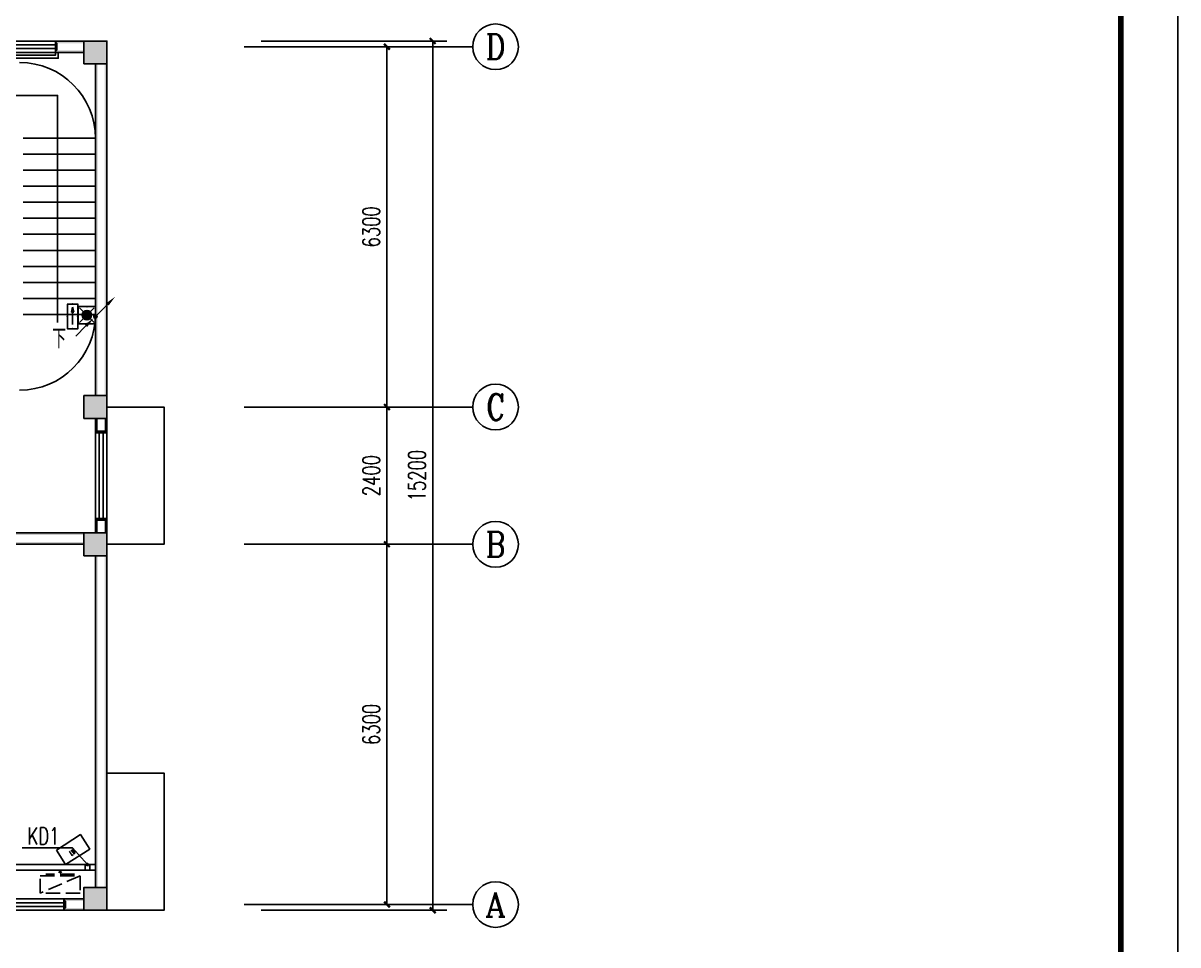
# Model space of a CAD drawing. Extents: x 6250600 to 6678662, y -692028 to -290561.
# Drawn here: x 6441692 to 6461892, y -451533 to -435415 of the extents above; entities that cross this region are included whole.
import ezdxf
from ezdxf.enums import TextEntityAlignment as Align

# ---------------------------------------------------------------- set-up
doc = ezdxf.new("R2010")
doc.units = 0
doc.header["$LTSCALE"] = 1000
doc.header["$MEASUREMENT"] = 0
doc.linetypes.add('DASH', pattern=[0.35, 0.25, -0.1])
doc.layers.get('0').update_dxf_attribs({"linetype": 'CONTINUOUS'})
doc.layers.get('Defpoints').update_dxf_attribs({"linetype": 'CONTINUOUS'})
for name, color, linetype in [('AXIS_TEXT', 7, 'CONTINUOUS'), ('EQUIP-照明', 3, 'CONTINUOUS'), ('LWIRE', 4, 'CONTINUOUS'), ('PUB_HATCH', 8, 'CONTINUOUS'), ('PUB_TITLE', 4, 'CONTINUOUS'), ('建筑底图', 251, 'CONTINUOUS')]:
    doc.layers.add(name, color=color, linetype=linetype)
doc.styles.add('_TCH_AXIS', font='COMPLEX', dxfattribs={"bigfont": 'GBCBIG'})
doc.styles.add('_TCH_DIM', font='SIMPLEX', dxfattribs={"bigfont": 'GBCBIG'})
doc.styles.add('_TCH_DIM_T3', font='SIMPLEX', dxfattribs={"width": 0.705882, "bigfont": 'GBCBIG'})
doc.styles.add('_TCH_LABEL', font='COMPLEX', dxfattribs={"bigfont": 'GBCBIG'})
doc.styles.add('_TEL_DIM', font='sceie.shx', dxfattribs={"width": 0.8, "height": 3.5, "bigfont": 'sceic.shx'})
doc.styles.add('COMPLEX', font='COMPLEX')
doc.styles.add('DIM_FONT', font='SIMPLEX', dxfattribs={"width": 0.7, "bigfont": 'GBCBIG'})
doc.styles.get("Standard").update_dxf_attribs({"font": 'GBENOR', "bigfont": 'GBCBIG'})
doc.dimstyles.new('_TCH_ARCH&&100', dxfattribs={"dimtxt": 297.5, "dimasz": 100, "dimexe": 250, "dimexo": 300, "dimgap": 126.25, "dimtad": 1, "dimdec": 0, "dimzin": 0, "dimdsep": 46, "dimtxsty": '_TCH_DIM_T3', "dimblk": 'ARCHTICK', "dimcen": 0.09, "dimclrt": 7, "dimazin": 2, "dimtfac": 1, "dimtdec": 0, "dimtix": 1, "dimtmove": 2, "dimatfit": 3, "dimfxl": 0, "dimtolj": 1, "dimtzin": 0, "dimarcsym": 0})

# ---------------------------------------------------------------- blocks, each defined once
blk = doc.blocks.new('$equip$00002604')
blk.add_hatch(color=256).paths.add_polyline_path([(0.275, 0.5, 1), (-0.274, 0.5, 1)])
for p, q in [((-0.429, 0.929), (-0.194, 0.694)), ((0.194, 0.694), (0.429, 0.929)), ((-0.429, 0.071), (-0.194, 0.306)), ((0.194, 0.306), (0.429, 0.071))]:
    blk.add_line(p, q)
at = {"const_width": 0.0667}
blk.add_lwpolyline([(-0.5, 1), (-0.5, 0), (0.5, 0), (0.5, 1), (-0.5, 1), (-0.5, 0)], dxfattribs=at)
blk.add_lwpolyline([(-0.5, 1), (-0.5, 0), (0.5, 0), (0.5, 1)], close=True)
blk.add_circle((0, 0.5), 0.275)
for p in [(0, 1), (-0.5, 0.5), (0, 0), (0.5, 0.5)]:
    blk.add_point(p)
at = {"color": 7, "style": '_TEL_DIM', "flags": 1}
blk.add_attdef('A', text='', height=0.000025, dxfattribs=at).set_placement((0, 0), align=Align.MIDDLE_CENTER)
blk = doc.blocks.new('$equip$00002541')
blk.add_hatch(color=256).paths.add_polyline_path([(-0.24, 0.372), (-0.528, 0.3), (-0.24, 0.228)])
for p, q in [((-0.72, 0.6), (-0.72, 0)), ((0.72, 0.6), (-0.72, 0.6)), ((-0.72, 0), (0.72, 0)), ((-0.24, 0.372), (-0.528, 0.3)), ((-0.528, 0.3), (-0.24, 0.228)), ((-0.24, 0.372), (-0.24, 0.228)), ((0.72, 0), (0.72, 0.6))]:
    blk.add_line(p, q)
at = {"color": 7}
blk.add_line((-0.48, 0.3), (0.48, 0.3), dxfattribs=at)
at = {"const_width": 0.0667}
blk.add_lwpolyline([(-0.72, 0.6), (-0.72, 0), (0.72, 0), (0.72, 0.6), (-0.72, 0.6), (-0.72, 0)], dxfattribs=at)
for p in [(-0.72, 0.3), (0, 0.6), (0, 0), (0.72, 0.3)]:
    blk.add_point(p)
at = {"color": 7, "style": '_TEL_DIM', "flags": 1}
blk.add_attdef('A', text='', height=0.00002, dxfattribs=at).set_placement((0, 0), align=Align.MIDDLE_CENTER)
blk = doc.blocks.new('$TelecSys$00000081')
for p, q in [((0.104, 0.104), (0.104, 0.104)), ((-1.15, -1.15), (-0.55, -0.55)), ((-0.104, -0.104), (-0.104, -0.104))]:
    blk.add_line(p, q)
at = {"const_width": 0.142}
blk.add_lwpolyline([(0.071, 0, 1), (-0.071, 0, 1)], format="xyb", close=True, dxfattribs=at)
blk.add_solid([(-0.62, -0.48), (-0.48, -0.62), (-0.1, -0.1)])
at = {"width": 0.8, "flags": 9}
blk.add_attdef('A', (0, 0), '', height=0.00002, rotation=180, dxfattribs=at)
blk = doc.blocks.new('$TelecSys$00000079')
for p, q in [((0.7, 0.7), (0, 0)), ((0.104, 0.104), (0.104, 0.104)), ((-0.104, -0.104), (-0.104, -0.104))]:
    blk.add_line(p, q)
at = {"const_width": 0.142}
blk.add_lwpolyline([(-0.071, 0, 1), (0.071, 0, 1)], format="xyb", close=True, dxfattribs=at)
blk.add_solid([(0.63, 0.77), (0.77, 0.63), (1.15, 1.15)])
at = {"width": 0.8, "flags": 9}
blk.add_attdef('A', (0, 0), '', height=0.00002, dxfattribs=at)
blk = doc.blocks.new('_AXISO')
blk.add_circle((0, 0), 0.5)
at = {"layer": 'AXIS_TEXT', "style": 'COMPLEX', "width": 1.041667}
blk.add_attdef('A', text='', height=0.56, dxfattribs=at).set_placement((-0.25, -0.28), (0.25, -0.28), align=Align.FIT)
blk = doc.blocks.new('A$C2E081725')
at = {"linetype": 'DASH'}
for p, q in [((700, 94), (0, 394)), ((600, 64), (100, 64)), ((138, 94), (138, 64)), ((350, 8), (327, 39)), ((350, 49), (350, 0)), ((350, 8), (373, 39)), ((563, 94), (563, 64))]:
    blk.add_line(p, q, dxfattribs=at)
blk.add_lwpolyline([(0, 394), (0, 94), (700, 94), (700, 394)], close=True, dxfattribs=at)
blk = doc.blocks.new('_ArchTick')
at = {"color": 0, "linetype": 'ByBlock', "const_width": 0.4}
blk.add_lwpolyline([(-0.5, -0.5), (0.5, 0.5)], dxfattribs=at)
blk = doc.blocks.new('*D395')
at = {"layer": 'Defpoints', "color": 0, "transparency": 16777216}
for p in [(6445557, -435728), (6448857, -435728), (6445557, -450928)]:
    blk.add_point(p, dxfattribs=at)
at = {"layer": '建筑底图', "color": 0, "lineweight": -2, "transparency": 16777216}
for p, q in [((6445857, -435728), (6449107, -435728)), ((6448857, -450928), (6448857, -435728)), ((6445857, -450928), (6449107, -450928))]:
    blk.add_line(p, q, dxfattribs=at)
at = {"layer": '建筑底图', "color": 0, "lineweight": -2, "transparency": 16777216, "xscale": 100, "yscale": 100, "zscale": 100}
for p, rotation in [((6448857, -435728), 90), ((6448857, -450928), 270)]:
    blk.add_blockref('_ArchTick', p, dxfattribs=dict(at, rotation=rotation))
at = {"layer": '建筑底图', "color": 7, "transparency": 16777216, "insert": (6448582, -443328), "char_height": 297.5, "attachment_point": 5, "rotation": 90, "style": '_TCH_DIM_T3'}
blk.add_mtext('\\A1;15200', dxfattribs=at)
blk = doc.blocks.new('*D396')
at = {"layer": 'Defpoints', "color": 0, "transparency": 16777216}
for p in [(6445557, -444528), (6448057, -444528), (6445557, -450828)]:
    blk.add_point(p, dxfattribs=at)
at = {"layer": '建筑底图', "color": 0, "lineweight": -2, "transparency": 16777216}
for p, q in [((6445857, -444528), (6448307, -444528)), ((6448057, -450828), (6448057, -444528)), ((6445857, -450828), (6448307, -450828))]:
    blk.add_line(p, q, dxfattribs=at)
at = {"layer": '建筑底图', "color": 0, "lineweight": -2, "transparency": 16777216, "xscale": 100, "yscale": 100, "zscale": 100}
for p, rotation in [((6448057, -444528), 90), ((6448057, -450828), 270)]:
    blk.add_blockref('_ArchTick', p, dxfattribs=dict(at, rotation=rotation))
at = {"layer": '建筑底图', "color": 7, "transparency": 16777216, "insert": (6447782, -447678), "char_height": 297.5, "attachment_point": 5, "rotation": 90, "style": '_TCH_DIM_T3'}
blk.add_mtext('\\A1;6300', dxfattribs=at)
blk = doc.blocks.new('*D397')
at = {"layer": 'Defpoints', "color": 0, "transparency": 16777216}
for p in [(6445557, -442128), (6448057, -442128), (6445557, -444528)]:
    blk.add_point(p, dxfattribs=at)
at = {"layer": '建筑底图', "color": 0, "lineweight": -2, "transparency": 16777216}
for p, q in [((6445857, -442128), (6448307, -442128)), ((6448057, -444528), (6448057, -442128)), ((6445857, -444528), (6448307, -444528))]:
    blk.add_line(p, q, dxfattribs=at)
at = {"layer": '建筑底图', "color": 0, "lineweight": -2, "transparency": 16777216, "xscale": 100, "yscale": 100, "zscale": 100}
for p, rotation in [((6448057, -442128), 90), ((6448057, -444528), 270)]:
    blk.add_blockref('_ArchTick', p, dxfattribs=dict(at, rotation=rotation))
at = {"layer": '建筑底图', "color": 7, "transparency": 16777216, "insert": (6447782, -443328), "char_height": 297.5, "attachment_point": 5, "rotation": 90, "style": '_TCH_DIM_T3'}
blk.add_mtext('\\A1;2400', dxfattribs=at)
blk = doc.blocks.new('*D398')
at = {"layer": 'Defpoints', "color": 0, "transparency": 16777216}
for p in [(6445557, -435828), (6448057, -435828), (6445557, -442128)]:
    blk.add_point(p, dxfattribs=at)
at = {"layer": '建筑底图', "color": 0, "lineweight": -2, "transparency": 16777216}
for p, q in [((6445857, -435828), (6448307, -435828)), ((6448057, -442128), (6448057, -435828)), ((6445857, -442128), (6448307, -442128))]:
    blk.add_line(p, q, dxfattribs=at)
at = {"layer": '建筑底图', "color": 0, "lineweight": -2, "transparency": 16777216, "xscale": 100, "yscale": 100, "zscale": 100}
for p, rotation in [((6448057, -435828), 90), ((6448057, -442128), 270)]:
    blk.add_blockref('_ArchTick', p, dxfattribs=dict(at, rotation=rotation))
at = {"layer": '建筑底图', "color": 7, "transparency": 16777216, "insert": (6447782, -438978), "char_height": 297.5, "attachment_point": 5, "rotation": 90, "style": '_TCH_DIM_T3'}
blk.add_mtext('\\A1;6300', dxfattribs=at)
blk = doc.blocks.new('$TCHSYS$WIN2D')
for p, q in [((-0.5, 0.5), (0.5, 0.5)), ((-0.5, 0.5), (-0.5, -0.5)), ((0.5, 0.5), (0.5, -0.5)), ((0.5, 0.167), (-0.5, 0.167)), ((0.5, -0.167), (-0.5, -0.167)), ((-0.5, -0.5), (0.5, -0.5))]:
    blk.add_line(p, q)
blk = doc.blocks.new('$WINLIB2D$00000001')
at = {"color": 0}
for points in [[(-0.5, 0.5), (-0.5, -0.5)], [(-0.5, 0.5), (0.5, 0.5)], [(0.5, -0.5), (0.5, 0.5)], [(0.5, 0.1667), (-0.5, 0.1667)], [(0.5, -0.1667), (-0.5, -0.1667)], [(-0.5, -0.5), (0.5, -0.5)]]:
    blk.add_lwpolyline(points, dxfattribs=at)
blk = doc.blocks.new('_FZH')
blk.add_lwpolyline([(-0.5, -0.5), (0.5, -0.5), (0.5, 0.5), (-0.5, 0.5)], close=True)
at = {"layer": 'PUB_HATCH'}
blk.add_solid([(-0.5, -0.5), (0.5, -0.5), (-0.5, 0.5), (0.5, 0.5)], dxfattribs=at)

msp = doc.modelspace()

# ---------------------------------------------------------------- hatches: boundary and pattern name
at = {"layer": '建筑底图'}
for points in [[(6442757.2, -435768.5), (6442757.2, -435728.5), (6442257.2, -435728.5), (6442297.2, -435768.5)], [(6442257.2, -435728.5), (6442257.2, -435928.5), (6442297.2, -435888.5), (6442297.2, -435768.5)], [(6442757.2, -435928.5), (6442757.2, -435888.5), (6442297.2, -435888.5), (6442257.2, -435928.5)], [(6443157.2, -435728.5), (6442757.2, -435728.5), (6442797.2, -435768.5), (6443117.2, -435768.5)], [(6442757.2, -435728.5), (6442757.2, -436128.5), (6442797.2, -436088.5), (6442797.2, -435768.5)], [(6443157.2, -436128.5), (6443157.2, -435728.5), (6443117.2, -435768.5), (6443117.2, -436088.5)], [(6442757.2, -436128.5), (6443157.2, -436128.5), (6443117.2, -436088.5), (6442797.2, -436088.5)], [(6442957.2, -441928.5), (6442997.2, -441928.5), (6442997.2, -436128.5), (6442957.2, -436128.5)], [(6443117.2, -441928.5), (6443157.2, -441928.5), (6443157.2, -436128.5), (6443117.2, -436128.5)], [(6443157.2, -441928.5), (6442757.2, -441928.5), (6442797.2, -441968.5), (6443117.2, -441968.5)], [(6442757.2, -441928.5), (6442757.2, -442328.5), (6442797.2, -442288.5), (6442797.2, -441968.5)], [(6443157.2, -442328.5), (6443157.2, -441928.5), (6443117.2, -441968.5), (6443117.2, -442288.5)], [(6442757.2, -442328.5), (6443157.2, -442328.5), (6443117.2, -442288.5), (6442797.2, -442288.5)], [(6442997.2, -442328.5), (6442957.2, -442328.5), (6442957.2, -442578.5), (6442997.2, -442538.5)], [(6443157.2, -442328.5), (6443117.2, -442328.5), (6443117.2, -442538.5), (6443157.2, -442578.5)], [(6442957.2, -442578.5), (6443157.2, -442578.5), (6443117.2, -442538.5), (6442997.2, -442538.5)], [(6443157.2, -444078.5), (6442957.2, -444078.5), (6442997.2, -444118.5), (6443117.2, -444118.5)], [(6442957.2, -444328.5), (6442997.2, -444328.5), (6442997.2, -444118.5), (6442957.2, -444078.5)], [(6443117.2, -444328.5), (6443157.2, -444328.5), (6443157.2, -444078.5), (6443117.2, -444118.5)], [(6442757.2, -444368.5), (6442757.2, -444328.5), (6440157.2, -444328.5), (6440117.2, -444368.5)], [(6443157.2, -444328.5), (6442757.2, -444328.5), (6442797.2, -444368.5), (6443117.2, -444368.5)], [(6442757.2, -444328.5), (6442757.2, -444728.5), (6442797.2, -444688.5), (6442797.2, -444368.5)], [(6443157.2, -444728.5), (6443157.2, -444328.5), (6443117.2, -444368.5), (6443117.2, -444688.5)], [(6442757.2, -444528.5), (6442757.2, -444488.5), (6440057.2, -444488.5), (6440057.2, -444528.5)], [(6442757.2, -444728.5), (6443157.2, -444728.5), (6443117.2, -444688.5), (6442797.2, -444688.5)], [(6442957.2, -450528.5), (6442997.2, -450528.5), (6442997.2, -444728.5), (6442957.2, -444728.5)], [(6443117.2, -450528.5), (6443157.2, -450528.5), (6443157.2, -444728.5), (6443117.2, -444728.5)], [(6443157.2, -450528.5), (6442757.2, -450528.5), (6442797.2, -450568.5), (6443117.2, -450568.5)], [(6442757.2, -450528.5), (6442757.2, -450928.5), (6442797.2, -450888.5), (6442797.2, -450568.5)], [(6443157.2, -450928.5), (6443157.2, -450528.5), (6443117.2, -450568.5), (6443117.2, -450888.5)], [(6442757.2, -450768.5), (6442757.2, -450728.5), (6442407.2, -450728.5), (6442447.2, -450768.5)], [(6442407.2, -450728.5), (6442407.2, -450928.5), (6442447.2, -450888.5), (6442447.2, -450768.5)], [(6442757.2, -450928.5), (6442757.2, -450888.5), (6442447.2, -450888.5), (6442407.2, -450928.5)], [(6442757.2, -450928.5), (6443157.2, -450928.5), (6443117.2, -450888.5), (6442797.2, -450888.5)]]:
    msp.add_hatch(color=256, dxfattribs=at).paths.add_polyline_path(points)

# ---------------------------------------------------------------- linework, layer by layer
at = {"layer": 'PUB_TITLE', "color": 4}
msp.add_lwpolyline([(6402492.3, -466382.7), (6461892.3, -466382.7), (6461892.3, -424382.7), (6402492.3, -424382.7)], close=True, dxfattribs=at)
at = {"layer": 'PUB_TITLE', "color": 4, "const_width": 100}
msp.add_lwpolyline([(6404992.3, -465382.7), (6460892.3, -465382.7), (6460892.3, -425382.7), (6404992.3, -425382.7)], close=True, dxfattribs=at)
at = {"layer": '建筑底图'}
for p, q in [((6442757.2, -435728.5), (6442257.2, -435728.5)), ((6442257.2, -435728.5), (6442257.2, -435928.5)), ((6445557.2, -435828.5), (6449557.2, -435828.5)), ((6442757.2, -435928.5), (6440057.2, -435928.5)), ((6442757.2, -435928.5), (6440157.2, -435928.5)), ((6442257.2, -435928.5), (6442757.2, -435928.5)), ((6442957.2, -437328.5), (6442957.2, -436128.5)), ((6442957.2, -436128.5), (6442957.2, -441928.5)), ((6442957.2, -437428.5), (6442957.2, -436128.5)), ((6443157.2, -436128.5), (6443157.2, -441928.5)), ((6442957.2, -437428.5), (6441692.2, -437428.5)), ((6441692.2, -437428.5), (6442957.2, -437428.5)), ((6442957.2, -437428.5), (6442957.2, -440508.5)), ((6442957.2, -437708.5), (6441692.2, -437708.5)), ((6442957.2, -437988.5), (6441692.2, -437988.5)), ((6442957.2, -438268.5), (6441692.2, -438268.5)), ((6442957.2, -438548.5), (6441692.2, -438548.5)), ((6442957.2, -438828.5), (6441692.2, -438828.5)), ((6442957.2, -439108.5), (6441692.2, -439108.5)), ((6442957.2, -439388.5), (6441692.2, -439388.5)), ((6442957.2, -439668.5), (6441692.2, -439668.5)), ((6442957.2, -439948.5), (6441692.2, -439948.5)), ((6442957.2, -440228.5), (6441692.2, -440228.5)), ((6442957.2, -440508.5), (6441692.2, -440508.5)), ((6445557.2, -442128.5), (6449557.2, -442128.5)), ((6442957.2, -442328.5), (6442957.2, -442578.5)), ((6443157.2, -442578.5), (6443157.2, -442328.5)), ((6442957.2, -442578.5), (6443157.2, -442578.5)), ((6443157.2, -444078.5), (6442957.2, -444078.5)), ((6442957.2, -444078.5), (6442957.2, -444328.5)), ((6443157.2, -444328.5), (6443157.2, -444078.5)), ((6440157.2, -444328.5), (6442757.2, -444328.5)), ((6440057.2, -444528.5), (6442757.2, -444528.5)), ((6445557.2, -444528.5), (6449557.2, -444528.5)), ((6442957.2, -444728.5), (6442957.2, -450528.5)), ((6443157.2, -444728.5), (6443157.2, -450528.5)), ((6439457.2, -450128.5), (6442957.2, -450128.5)), ((6439457.2, -450228.5), (6442957.2, -450228.5)), ((6442757.2, -450728.5), (6442407.2, -450728.5)), ((6442407.2, -450728.5), (6442407.2, -450928.5)), ((6445557.2, -450828.5), (6449557.2, -450828.5)), ((6442407.2, -450928.5), (6442757.2, -450928.5))]:
    msp.add_line(p, q, dxfattribs=at)
for points in [[(6440707.2, -435928.5), (6440707.2, -436028.5), (6442307.2, -436028.5), (6442307.2, -435928.5)], [(6440757.2, -435928.5), (6440757.2, -435978.5), (6442257.2, -435978.5), (6442257.2, -435928.5)], [(6442294.7, -440648.5), (6442294.7, -436678.5), (6440819.7, -436678.5), (6440819.7, -438828.5), (6440819.7, -438528.5)], [(6443157.2, -444528.5), (6444157.2, -444528.5), (6444157.2, -442128.5), (6443157.2, -442128.5)], [(6443157.2, -450928.5), (6444157.2, -450928.5), (6444157.2, -448528.5), (6443157.2, -448528.5)], [(6441674.5, -449838.6), (6442555.6, -449838.6), (6442817.2, -450128.5)]]:
    msp.add_lwpolyline(points, dxfattribs=at)
for points in [[(6442274.4, -449876.1), (6442436.5, -450128.5), (6442857.2, -449858.2), (6442695, -449605.8)], [(6442777.2, -450228.5), (6442857.2, -450228.5), (6442857.2, -450128.5), (6442777.2, -450128.5)]]:
    msp.add_lwpolyline(points, close=True, dxfattribs=at)
msp.add_lwpolyline([(6442803.8, -450113.6, 1), (6442830.6, -450143.3, 1)], format="xyb", close=True, dxfattribs=at)
for centre, start, end in [((6441632.2, -437428.5), 360, 90), ((6441632.2, -440508.5), 270, 0)]:
    msp.add_arc(centre, 1325, start, end, dxfattribs=at)

# ---------------------------------------------------------------- block references
at = {"layer": 'EQUIP-照明', "color": 1, "xscale": 300, "yscale": 300, "zscale": 300, "rotation": 270}
msp.add_blockref('$equip$00002541', (6442468, -440543.3), dxfattribs=at)
at = {"layer": 'EQUIP-照明', "color": 1, "xscale": 300, "yscale": 300, "zscale": 300}
msp.add_blockref('$equip$00002604', (6442807.2, -440671.5), dxfattribs=at)
at = {"layer": 'LWIRE', "color": 1, "xscale": 300, "yscale": 300, "zscale": 300}
for name in ['$TelecSys$00000079', '$TelecSys$00000081']:
    msp.add_blockref(name, (6442957.2, -440543.9), dxfattribs=at)
at = {"layer": '建筑底图'}
ref = msp.add_blockref('_AXISO', (6449957.2, -435828.5), dxfattribs=dict(at, xscale=800, yscale=800, zscale=800))
ref.add_attrib('A', 'D', dxfattribs={"layer": 'AXIS_TEXT', "color": 0, "height": 435.3, "style": '_TCH_AXIS'}).set_placement((6449781, -436046.1), (6450133.4, -436046.1), align=Align.FIT)
for name, p, xscale, yscale, zscale, rotation in [('$TCHSYS$WIN2D', (6441507.2, -435828.5), -1500, -200.000005539041, -1500, 6.713573696970343e-08), ('$TCHSYS$WIN2D', (6443057.2, -443328.5), -1500, -199.9999982714653, -1500, 269.9999998714003), ('$WINLIB2D$00000001', (6441207.2, -450828.5), 2400, -200.0000067215879, 2400, 180.0000000596849)]:
    msp.add_blockref(name, p, dxfattribs=dict(at, xscale=xscale, yscale=yscale, zscale=zscale, rotation=rotation))
at = {"layer": '建筑底图', "xscale": 400, "yscale": 400, "zscale": 400}
for p in [(6442957.2, -435928.5), (6442957.2, -442128.5), (6442957.2, -444528.5), (6442957.2, -450728.5)]:
    msp.add_blockref('_FZH', p, dxfattribs=at)
at = {"layer": '建筑底图'}
ref = msp.add_blockref('_AXISO', (6449957.2, -442128.5), dxfattribs=dict(at, xscale=800, yscale=800, zscale=800))
ref.add_attrib('A', 'C', dxfattribs={"layer": 'AXIS_TEXT', "color": 0, "height": 455.7, "style": '_TCH_AXIS'}).set_placement((6449794.4, -442356.3), (6450119.9, -442356.3), align=Align.FIT)
ref = msp.add_blockref('_AXISO', (6449957.2, -444528.5), dxfattribs=dict(at, xscale=800, yscale=800, zscale=800))
ref.add_attrib('A', 'B', dxfattribs={"layer": 'AXIS_TEXT', "color": 0, "height": 435.3, "style": '_TCH_AXIS'}).set_placement((6449781, -444746.1), (6450133.4, -444746.1), align=Align.FIT)
at = {"layer": '建筑底图', "xscale": -1, "rotation": 180}
msp.add_blockref('A$C2E081725', (6441989, -450233), dxfattribs=at)
at = {"layer": '建筑底图'}
ref = msp.add_blockref('_AXISO', (6449957.2, -450828.5), dxfattribs=dict(at, xscale=800, yscale=800, zscale=800))
ref.add_attrib('A', 'A', dxfattribs={"layer": 'AXIS_TEXT', "color": 0, "height": 425.2, "style": '_TCH_AXIS'}).set_placement((6449775, -451041.1), (6450139.4, -451041.1), align=Align.FIT)

# ---------------------------------------------------------------- texts
at = {"layer": '建筑底图', "style": '_TCH_DIM'}
msp.add_text('下', height=337.6, dxfattribs=at).set_placement((6442199.7, -441103.5))
at = {"layer": '建筑底图', "style": '_TCH_LABEL', "width": 0.705882}
msp.add_text('KD1', height=297.5, dxfattribs=at).set_placement((6441769.8, -449778.5))
at = {"layer": '建筑底图', "style": 'DIM_FONT', "width": 0.494118}
msp.add_text('LW', height=89.65, rotation=32.71669, dxfattribs=at).set_placement((6442536.1, -449974.3))

# ---------------------------------------------------------------- dimensions: what is measured, and where the dimension line sits
at = {"layer": '建筑底图'}
for p1, p2, distance, picture, middle in [((6445557.2, -450928.5), (6445557.2, -435728.5), -3300, '*D395', (6448582.2, -443328.5)), ((6445557.2, -442128.5), (6445557.2, -435828.5), -2500, '*D398', (6447782.2, -438978.5)), ((6445557.2, -444528.5), (6445557.2, -442128.5), -2500, '*D397', (6447782.2, -443328.5)), ((6445557.2, -450828.5), (6445557.2, -444528.5), -2500, '*D396', (6447782.2, -447678.5))]:
    dim = msp.add_aligned_dim(p1=p1, p2=p2, distance=distance, dimstyle='_TCH_ARCH&&100', dxfattribs=at)
    dim.commit()
    dim.dimension.update_dxf_attribs({"geometry": picture, "text_midpoint": middle})

doc.saveas('drawing.dxf')
